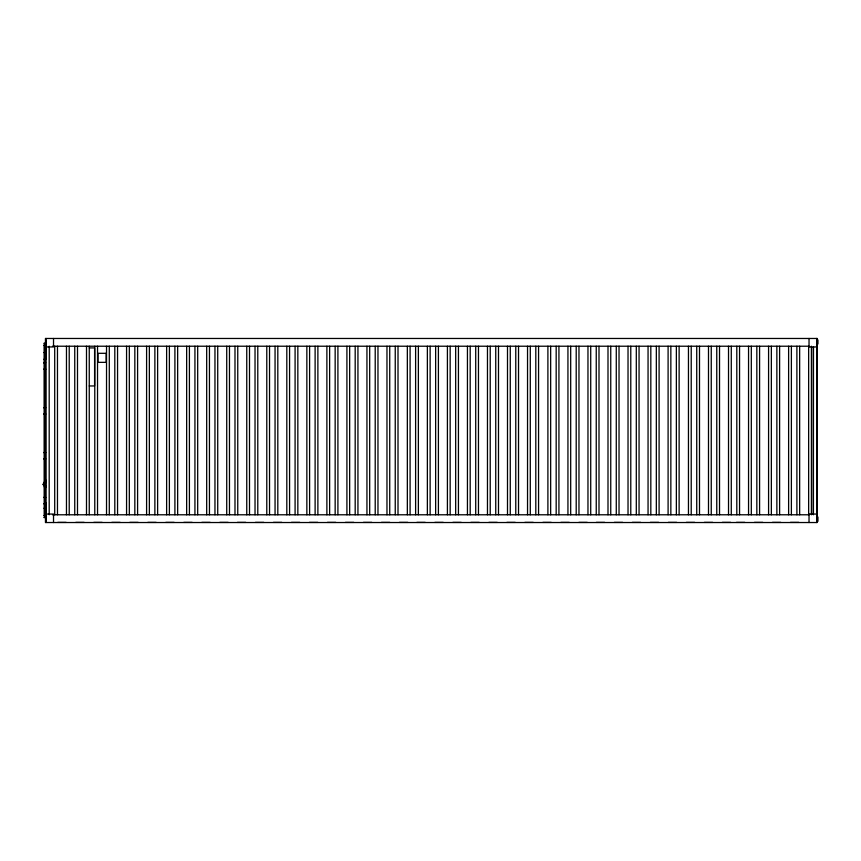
<?xml version="1.0" encoding="UTF-8"?>
<svg xmlns="http://www.w3.org/2000/svg" width="861" height="861" viewBox="0 0 861 861"><rect width="100%" height="100%" fill="white"/><g stroke="black" fill="none" stroke-linecap="round" stroke-linejoin="round"><path stroke-width="1.29" d="M44.815 481.482L43.05 484.571L44.815 485.948M44.815 482.063L43.276 484.571L44.815 485.69M43.76 343.345L46.193 343.345M43.76 345.121L46.16 345.121M52.499 346.219L809.028 346.219M45.45 346.94L53.522 346.94L53.522 338.47M817.111 346.94L809.028 346.94L809.028 338.47M89.253 347.919L94.592 347.919L94.592 385.954L89.253 385.954M43.965 352.59L45.988 352.59L45.988 359.241L43.965 359.241M43.631 362.879L45.751 362.879L45.762 480.804M43.631 369.208L45.751 369.208M43.631 407.716L45.751 407.716M43.631 414.055L45.751 414.055M43.631 452.552L45.751 452.552M43.631 458.891L45.751 458.891M44.74 481.224L45.891 481.234M45.568 481.977L44.417 481.977L44.417 487.035L45.568 487.035M44.417 482.268L45.568 482.268M45.568 483.096L43.534 483.096L43.534 484.28L45.568 485.464L43.534 484.28M44.815 486.131L45.891 486.131M44.417 486.713L45.568 486.713M43.631 497.4L45.751 497.4M43.631 503.728L45.751 503.728L45.762 487.52M43.965 508.259L45.988 508.259L45.988 502.942M45.45 514.06L53.522 514.06L53.522 522.53M817.111 514.06L809.028 514.06L809.028 522.53M52.499 514.781L809.028 514.781M43.76 515.728L46.16 515.728M43.76 517.504L46.193 517.504M57.762 522.379L66.168 522.379M75.768 522.379L84.174 522.379M93.774 522.379L102.179 522.379M111.769 522.379L120.174 522.379M129.774 522.379L138.18 522.379M147.78 522.379L156.185 522.379M165.775 522.379L174.191 522.379M183.78 522.379L192.186 522.379M201.786 522.379L210.192 522.379M219.792 522.379L228.197 522.379M237.388 522.379L245.794 522.379M255.394 522.379L263.8 522.379M273.4 522.379L281.805 522.379M291.395 522.379L299.8 522.379M309.4 522.379L317.806 522.379M327.406 522.379L335.812 522.379M345.401 522.379L353.806 522.379M363.407 522.379L371.812 522.379M381.412 522.379L389.818 522.379M399.407 522.379L407.813 522.379M416.832 522.379L425.237 522.379M434.837 522.379L443.243 522.379M452.843 522.379L461.248 522.379M470.838 522.379L479.243 522.379M488.844 522.379L497.249 522.379M506.849 522.379L515.255 522.379M524.844 522.379L533.25 522.379M542.85 522.379L551.255 522.379M560.855 522.379L569.261 522.379M578.85 522.379L587.256 522.379M596.275 522.379L604.68 522.379M614.28 522.379L622.686 522.379M632.286 522.379L640.692 522.379M650.281 522.379L658.697 522.379M668.287 522.379L676.692 522.379M686.292 522.379L694.698 522.379M704.298 522.379L712.704 522.379M722.293 522.379L730.698 522.379M736.403 522.379L744.808 522.379M754.408 522.379L762.814 522.379M772.414 522.379L780.819 522.379M790.409 522.379L798.814 522.379M817.95 339.923L817.95 343.991M817.95 517.03L817.95 521.325M816.949 346.94L816.949 514.781M816.68 338.47L816.68 346.219M816.68 514.781L816.68 522.53M813.419 514.06L813.419 346.94L813.354 514.781M811.406 346.219L811.406 514.781M808.651 346.219L808.651 514.781M799.654 346.219L799.654 514.781M796.888 346.219L796.888 514.781M791.377 346.219L791.377 514.781M788.622 346.219L788.622 514.781M779.614 346.219L779.614 514.781M776.859 346.219L776.859 514.781M771.348 346.219L771.348 514.781M768.582 346.219L768.582 514.781M759.585 346.219L759.585 514.781M756.83 346.219L756.83 514.781M751.309 346.219L751.309 514.781M748.553 346.219L748.553 514.781M739.556 346.219L739.556 514.781M736.801 346.219L736.801 514.781M731.28 346.219L731.28 514.781M728.524 346.219L728.524 514.781M719.527 346.219L719.527 514.781M716.761 346.219L716.761 514.781M711.251 346.219L711.251 514.781M708.495 346.219L708.495 514.781M699.498 346.219L699.498 514.781M696.732 346.219L696.732 514.781M691.222 346.219L691.222 514.781M688.456 346.219L688.456 514.781M679.125 346.219L679.125 514.781M676.359 346.219L676.359 514.781M670.848 346.219L670.848 514.781M668.093 346.219L668.093 514.781M659.095 346.219L659.095 514.781M656.33 346.219L656.33 514.781M650.819 346.219L650.819 514.781M648.053 346.219L648.053 514.781M639.056 346.219L639.056 514.781M636.301 346.219L636.301 514.781M630.779 346.219L630.779 514.781M628.024 346.219L628.024 514.781M619.027 346.219L619.027 514.781M616.272 346.219L616.272 514.781M610.75 346.219L610.75 514.781M607.995 346.219L607.995 514.781M598.998 346.219L598.998 514.781M596.242 346.219L596.242 514.781M590.721 346.219L590.721 514.781M587.966 346.219L587.966 514.781M578.969 346.219L578.969 514.781M576.203 346.219L576.203 514.781M570.692 346.219L570.692 514.781M567.937 346.219L567.937 514.781M558.929 346.219L558.929 514.781M556.174 346.219L556.174 514.781M550.663 346.219L550.663 514.781M547.897 346.219L547.897 514.781M538.566 346.219L538.566 514.781M535.8 346.219L535.8 514.781M530.29 346.219L530.29 514.781M527.535 346.219L527.535 514.781M518.526 346.219L518.526 514.781M515.771 346.219L515.771 514.781M510.261 346.219L510.261 514.781M507.495 346.219L507.495 514.781M498.497 346.219L498.497 514.781M495.742 346.219L495.742 514.781M490.221 346.219L490.221 514.781M487.466 346.219L487.466 514.781M478.468 346.219L478.468 514.781M475.713 346.219L475.713 514.781M470.192 346.219L470.192 514.781M467.437 346.219L467.437 514.781M458.439 346.219L458.439 514.781M455.673 346.219L455.673 514.781M450.163 346.219L450.163 514.781M447.408 346.219L447.408 514.781M438.41 346.219L438.41 514.781M435.644 346.219L435.644 514.781M430.134 346.219L430.134 514.781M427.368 346.219L427.368 514.781M418.371 346.219L418.371 514.781M415.615 346.219L415.615 514.781M410.094 346.219L410.094 514.781M407.339 346.219L407.339 514.781M398.008 346.219L398.008 514.781M395.242 346.219L395.242 514.781M389.732 346.219L389.732 514.781M386.966 346.219L386.966 514.781M377.968 346.219L377.968 514.781M375.213 346.219L375.213 514.781M369.692 346.219L369.692 514.781M366.937 346.219L366.937 514.781M357.939 346.219L357.939 514.781M355.184 346.219L355.184 514.781M349.663 346.219L349.663 514.781M346.908 346.219L346.908 514.781M337.91 346.219L337.91 514.781M335.155 346.219L335.155 514.781M329.634 346.219L329.634 514.781M326.879 346.219L326.879 514.781M317.881 346.219L317.881 514.781M315.115 346.219L315.115 514.781M309.605 346.219L309.605 514.781M306.85 346.219L306.85 514.781M297.841 346.219L297.841 514.781M295.086 346.219L295.086 514.781M289.576 346.219L289.576 514.781M286.81 346.219L286.81 514.781M277.812 346.219L277.812 514.781M275.057 346.219L275.057 514.781M269.536 346.219L269.536 514.781M266.781 346.219L266.781 514.781M257.783 346.219L257.783 514.781M255.028 346.219L255.028 514.781M249.507 346.219L249.507 514.781M246.752 346.219L246.752 514.781M237.754 346.219L237.754 514.781M234.988 346.219L234.988 514.781M229.478 346.219L229.478 514.781M226.723 346.219L226.723 514.781M217.725 346.219L217.725 514.781M214.959 346.219L214.959 514.781M209.449 346.219L209.449 514.781M206.683 346.219L206.683 514.781M197.686 346.219L197.686 514.781M194.93 346.219L194.93 514.781M189.409 346.219L189.409 514.781M186.654 346.219L186.654 514.781M177.657 346.219L177.657 514.781M174.901 346.219L174.901 514.781M169.38 346.219L169.38 514.781M166.625 346.219L166.625 514.781M157.628 346.219L157.628 514.781M154.872 346.219L154.872 514.781M149.351 346.219L149.351 514.781M146.596 346.219L146.596 514.781M137.599 346.219L137.599 514.781M134.833 346.219L134.833 514.781M129.322 346.219L129.322 514.781M126.567 346.219L126.567 514.781M117.559 346.219L117.559 514.781M114.804 346.219L114.804 514.781M109.293 346.219L109.293 514.781M106.527 346.219L106.527 514.781M97.53 346.219L97.53 514.781M94.775 346.219L94.775 514.781M89.253 346.219L89.253 514.781M86.498 346.219L86.498 514.781M77.501 346.219L77.501 514.781M74.746 346.219L74.746 514.781M69.224 346.219L69.224 514.781M66.469 346.219L66.469 514.781M57.472 346.219L57.472 514.781M54.706 346.219L54.706 514.781M49.195 346.219L49.195 514.781M45.87 338.47L45.87 351.471M45.891 480.126L45.891 487.24M45.87 509.529L45.87 522.53M45.837 339.923L45.837 343.991M45.762 345.121L45.762 353.182M45.762 358.553L45.762 362.578M45.762 507.667L45.762 515.728M45.837 517.03L45.837 521.325M45.611 346.94L45.611 514.06M45.213 343.345L45.213 353.182M45.213 358.553L45.213 362.578M45.213 369.304L45.213 408.254M45.213 413.635L45.213 453.941M45.213 457.966L45.213 480.804M45.213 487.52L45.213 498.271M45.213 507.667L45.213 517.504M44.976 343.345L44.976 345.121M44.976 515.728L44.976 517.504M44.955 352.59L44.955 359.241M44.815 480.126L44.815 487.24M44.955 502.942L44.955 508.259M44.74 343.345L44.621 353.182M44.621 358.553L44.621 362.578M44.621 369.304L44.621 408.254M44.621 413.635L44.621 453.941M44.621 457.966L44.621 498.271M44.621 507.667L44.74 517.504M44.105 345.121L44.191 515.728M43.933 483.096L43.933 484.28M817.111 338.47L45.45 338.47L45.45 522.53L817.111 522.53L817.111 338.47M106.151 353.311L97.982 353.311L97.982 362.352L106.151 362.352L106.151 353.311"/></g></svg>
